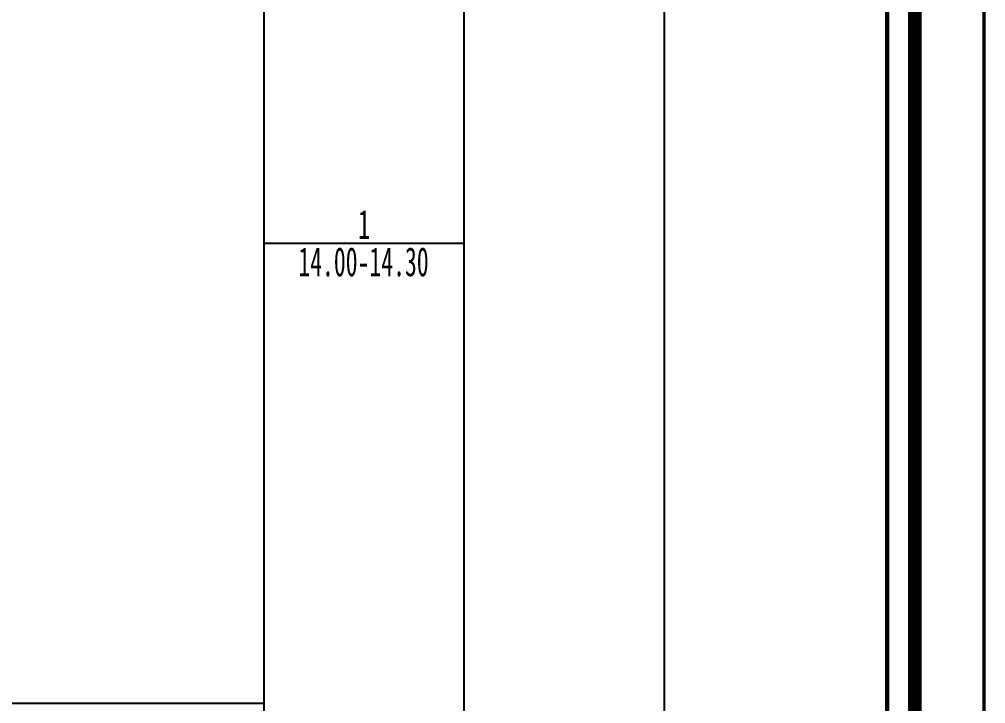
# Model space of a CAD drawing. Header units: millimetres. Extents: x 1264 to 9491, y 619 to 916.
# Drawn here: x 6081.1 to 6151, y 643.6 to 693.1 of the extents above; entities that cross this region are included whole.
import ezdxf

# ---------------------------------------------------------------- set-up
doc = ezdxf.new("R2010")
doc.units = ezdxf.units.MM
doc.styles.add('成果图表体', font='simfang_0.ttf', dxfattribs={"width": 0.6, "height": 2.1})

# ---------------------------------------------------------------- blocks, each defined once
blk = doc.blocks.new('柱状图图框模板-(昇龙标准).dwg21', base_point=(27, 229))
for points, const_width in [([(0, 0), (210, 0), (210, 297), (0, 297)], 0.25), ([(25, 5), (205, 5), (205, 292), (25, 292)], 1), ([(27, 265), (203, 265), (203, 17), (27, 17)], 0.3)]:
    blk.add_lwpolyline(points, close=True, dxfattribs=dict(const_width=const_width))

msp = doc.modelspace()

# ---------------------------------------------------------------- linework, layer by layer
at = {"color": 0}
for points in [[(6098.817, 635.892), (6098.817, 819.892)], [(6098.817, 635.892), (6098.817, 819.892)], [(6113.302, 635.892), (6113.302, 819.892)], [(6113.302, 635.892), (6113.302, 819.892)], [(6127.788, 635.892), (6127.788, 819.892)], [(6127.788, 635.892), (6127.788, 819.892)], [(6143.883, 635.892), (6143.883, 819.892)], [(6098.817, 643.592), (6098.817, 799.892)], [(6098.817, 676.892), (6113.302, 676.892)], [(6053.187, 643.592), (6098.817, 643.592)]]:
    msp.add_lwpolyline(points, dxfattribs=at)

# ---------------------------------------------------------------- block references
msp.add_blockref('柱状图图框模板-(昇龙标准).dwg21', (5967.883, 847.892))

# ---------------------------------------------------------------- texts
at = {"color": 0, "style": '成果图表体', "width": 0.6}
for s, p in [('1', (6105.627, 677.192)), ('14.00-14.30', (6101.296, 674.492))]:
    msp.add_text(s, height=2.1, dxfattribs=at).set_placement(p)

doc.saveas('drawing.dxf')
